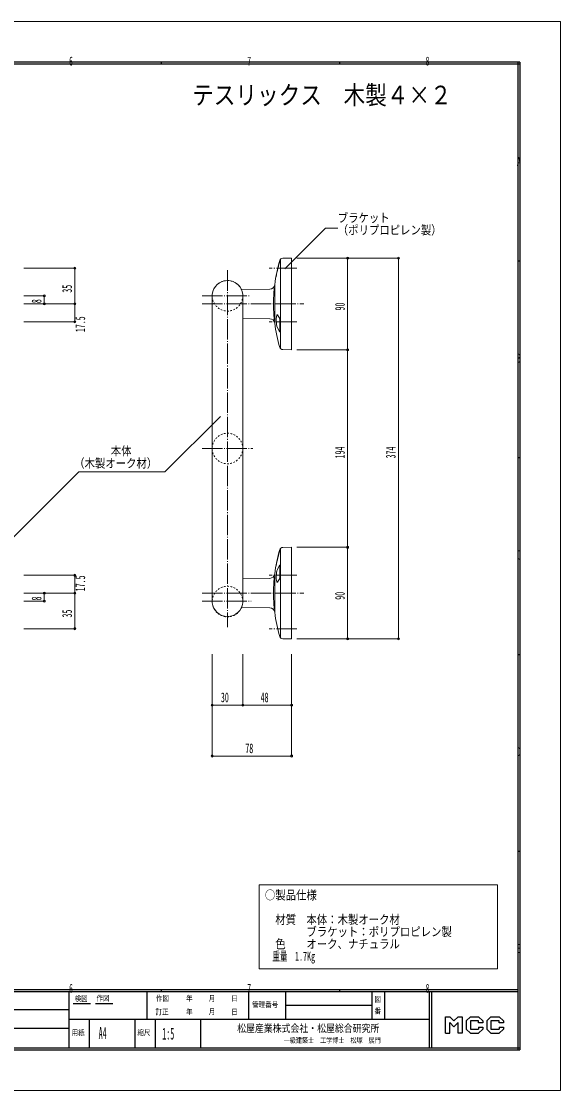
# Model space of a CAD drawing. Units: millimetres, scale not verified. Extents: x -742 to 742, y -525 to 525.
# Drawn here: x 213 to 742, y -525 to 525 of the extents above; entities that cross this region are included whole.
import ezdxf
from ezdxf.enums import TextEntityAlignment as Align

# ---------------------------------------------------------------- set-up
doc = ezdxf.new("R2010")
doc.units = ezdxf.units.MM
doc.header["$LTSCALE"] = 2
doc.linetypes.add('USER2', pattern=[1.6, 0.8, -0.8])
doc.linetypes.add('USER3', pattern=[12, 10, -0.8, 0.4, -0.8])
for name, color, linetype, lineweight in [('0-1_1', 4, 'Continuous', 18), ('0-3_5', 3, 'Continuous', 18), ('0-4_50', 2, 'Continuous', 18), ('0-6_100', 3, 'USER3', 18)]:
    doc.layers.add(name, color=color, linetype=linetype, lineweight=lineweight)
doc.layers.add('0-7_150', color=7, linetype='Continuous')
doc.styles.add('ＭＳ ゴシック', font='')
doc.styles.get('ＭＳ ゴシック').set_extended_font_data('MS Gothic')

msp = doc.modelspace()

# ---------------------------------------------------------------- linework, layer by layer
at = {"layer": '0-1_1'}
for p, q in [((478.273, 292.556), (469.454, 292.402)), ((400.273, 256.956), (400.273, -45.844)), ((456.742, 262.053), (429.062, 261.569)), ((430.273, -45.844), (430.273, 256.956)), ((456.742, 233.059), (430.273, 233.521)), ((478.273, 8.556), (469.454, 8.402)), ((478.273, 8.556), (478.273, -81.444)), ((456.742, -21.947), (430.273, -22.409)), ((456.742, -50.941), (429.062, -50.458)), ((478.273, -81.444), (469.454, -81.29))]:
    msp.add_line(p, q, dxfattribs=at)
at = {"layer": '0-1_1', "color": 2}
for p, q in [((583.273, 292.556), (483.273, 292.556)), ((533.273, 202.556), (533.273, 292.556)), ((583.273, 292.556), (583.273, -81.444)), ((533.273, 202.556), (483.273, 202.556)), ((533.273, 8.556), (533.273, 202.556)), ((533.273, 8.556), (483.273, 8.556)), ((533.273, -81.444), (533.273, 8.556)), ((583.273, -81.444), (483.273, -81.444))]:
    msp.add_line(p, q, dxfattribs=at)
at = {"layer": '0-1_1'}
msp.add_lwpolyline([(478.273, 292.556), (478.273, 202.556), (469.454, 202.71)], dxfattribs=at)
at = {"layer": '0-1_1', "color": 2}
for centre in [(533.273, 292.556), (583.273, 292.556), (533.273, 202.556), (533.273, 8.556), (533.273, -81.444), (583.273, -81.444)]:
    msp.add_circle(centre, 1, dxfattribs=at)
at = {"layer": '0-1_1', "color": 5, "linetype": 'USER2'}
for centre in [(415.273, 255.483), (415.273, 105.556), (415.273, 105.556), (415.273, -44.752)]:
    msp.add_circle(centre, 15, dxfattribs=at)
at = {"layer": '0-1_1'}
for centre, radius, start, end in [((610.424, 247.556), 150, 163.46086, 172.77409), ((469.506, 289.402), 3, 91, 163.46086), ((415.273, 255.484), 15.072, 5.6049, 174.3951), ((456.655, 267.052), 5, 271, 352.7741), ((456.655, 228.06), 5, 7.2259, 89), ((610.424, 247.556), 150, 187.22591, 196.53914), ((469.506, 205.709), 3, 196.53914, 269), ((610.424, -36.444), 150, 163.46086, 172.77409), ((469.506, 5.402), 3, 91, 163.46086), ((456.655, -16.948), 5, 271, 352.7741), ((415.273, -44.372), 15.072, 185.60487, 354.39513), ((456.655, -55.94), 5, 7.2259, 89), ((610.424, -36.444), 150, 187.22591, 196.53914), ((469.506, -78.291), 3, 196.53914, 269)]:
    msp.add_arc(centre, radius, start, end, dxfattribs=at)
at = {"layer": '0-3_5', "color": 1}
for p, q in [((466.822, 290.199), (466.63, 290.256)), ((463.025, 274.27), (462.828, 274.306)), ((466.822, 6.199), (466.63, 6.256)), ((463.025, -9.73), (462.828, -9.694))]:
    msp.add_line(p, q, dxfattribs=at)
at = {"layer": '0-3_5'}
for p, q in [((467.273, 247.556), (467.273, 291.405)), ((461.615, 266.423), (461.615, 247.556)), ((461.615, 228.688), (461.615, 247.556)), ((467.273, 247.556), (467.273, 203.706)), ((466.63, 233.176), (464.766, 236.22)), ((466.63, 219.926), (466.63, 233.176)), ((466.63, 219.926), (464.325, 223.956)), ((467.273, -36.444), (467.273, 7.405)), ((466.63, -8.814), (464.325, -12.844)), ((466.63, -8.814), (466.63, -22.065)), ((461.615, -17.577), (461.615, -36.444)), ((466.63, -22.065), (464.766, -25.109)), ((461.615, -55.312), (461.615, -36.444)), ((467.273, -36.444), (467.273, -80.294))]:
    msp.add_line(p, q, dxfattribs=at)
at = {"layer": '0-3_5', "color": 4}
for centre in [(610.424, 247.556), (610.424, -36.444)]:
    msp.add_arc(centre, 149.8, 163.46086, 169.7273, dxfattribs=at)
at = {"layer": '0-3_5'}
for centre, radius, start, end in [((610.424, 247.556), 150, 173.96775, 180), ((610.424, 247.556), 150, 180, 186.03225), ((483.521, 231.206), 20.423, 165.1692, 200.03447), ((464.231, 236.314), 0.468, 21.11526, 165.1692), ((445.615, 229.126), 20.423, 20.32756, 21.11526), ((610.424, -36.444), 150, 173.96775, 180), ((483.521, -20.095), 20.423, 159.96553, 194.8308), ((464.231, -25.203), 0.468, 194.8308, 338.88474), ((445.615, -18.014), 20.423, 338.88474, 339.67244), ((610.424, -36.444), 150, 180, 186.03225)]:
    msp.add_arc(centre, radius, start, end, dxfattribs=at)
at = {"layer": '0-4_50'}
for p, q in [((265.273, 282.556), (215.273, 282.556)), ((235.273, 255.556), (215.273, 255.556)), ((235.273, 247.556), (235.273, 255.556)), ((265.273, 247.556), (215.273, 247.556)), ((235.273, 247.556), (215.273, 247.556)), ((265.273, 230.056), (215.273, 230.056)), ((265.273, -18.944), (215.273, -18.944)), ((265.273, -36.444), (265.273, -18.944)), ((265.273, -36.444), (215.273, -36.444)), ((235.273, -36.444), (215.273, -36.444)), ((235.273, -44.444), (235.273, -36.444)), ((265.273, -71.406), (265.273, -36.444)), ((235.273, -44.444), (215.273, -44.444)), ((265.273, -71.406), (215.273, -71.406)), ((400.273, -196.444), (400.273, -96.444)), ((430.273, -146.444), (430.273, -96.444)), ((478.273, -196.444), (478.273, -96.444)), ((400.273, -146.444), (430.273, -146.444)), ((430.273, -146.444), (478.273, -146.444)), ((478.273, -196.444), (400.273, -196.444))]:
    msp.add_line(p, q, dxfattribs=at)
msp.add_lwpolyline([(265.273, 230.056), (265.273, 247.556), (265.273, 282.556)], dxfattribs=at)
at = {"layer": '0-4_50', "color": 5}
msp.add_lwpolyline([(446.207, -322.92), (680.5, -322.92), (680.5, -405.564), (446.207, -405.564)], close=True, dxfattribs=at)
at = {"layer": '0-4_50'}
for centre in [(265.273, 282.556), (235.273, 255.556), (235.273, 247.556), (265.273, 247.556), (265.273, 230.056), (265.273, -18.944), (235.273, -36.444), (265.273, -36.444), (235.273, -44.444), (265.273, -71.406), (400.273, -146.444), (430.273, -146.444), (478.273, -146.444), (400.273, -196.444), (478.273, -196.444)]:
    msp.add_circle(centre, 1, dxfattribs=at)
at = {"layer": '0-6_100', "linetype": 'Continuous'}
for p, q in [((-742.5, 525), (742.5, 525)), ((742.5, 525), (742.5, -525)), ((471.544, 282.068), (511.544, 322.068)), ((511.544, 322.068), (523.585, 322.068)), ((353.629, 82.499), (408.228, 137.097)), ((269.278, 82.499), (194.003, 7.224)), ((353.629, 82.499), (269.278, 82.499)), ((742.5, -525), (-742.5, -525))]:
    msp.add_line(p, q, dxfattribs=at)
at = {"layer": '0-6_100'}
for p, q in [((415.273, 280.556), (415.273, -69.752)), ((483.273, 282.556), (456.239, 282.556)), ((390.273, 255.556), (437.478, 255.556)), ((390.273, 247.556), (490.273, 247.556)), ((483.273, 230.056), (456.239, 230.056)), ((390.273, 105.556), (440.273, 105.556)), ((483.273, -18.944), (456.239, -18.944)), ((390.273, -36.444), (490.273, -36.444)), ((390.273, -44.444), (438.528, -44.444)), ((483.273, -71.406), (456.239, -71.406))]:
    msp.add_line(p, q, dxfattribs=at)
at = {"layer": '0-7_150'}
for p, q in [((702.5, 485), (-702.5, 485)), ((702.5, 483), (-702.5, 483)), ((350.25, 485), (350.25, 483)), ((525.375, 485), (525.375, 483)), ((700.5, 485), (700.5, -485)), ((702.5, 485), (702.5, -485)), ((700.5, 289.8), (702.5, 289.8)), ((700.5, 96.6), (702.5, 96.6)), ((700.5, -96.6), (702.5, -96.6)), ((700.5, -289.8), (702.5, -289.8)), ((-700.5, -425.564), (700.5, -425.564)), ((-700.5, -427.564), (700.5, -427.564)), ((259.384, -427.564), (259.384, -483)), ((336.049, -427.564), (336.049, -454.979)), ((350.25, -425.564), (350.25, -427.564)), ((436.035, -427.564), (436.035, -454.979)), ((472.258, -427.564), (472.258, -454.979)), ((525.375, -425.564), (525.375, -427.564)), ((556.986, -427.564), (556.986, -454.979)), ((569.516, -427.564), (569.516, -454.979)), ((613.306, -427.564), (613.306, -483)), ((615.663, -427.564), (615.663, -483)), ((263.602, -439.597), (280.721, -439.597)), ((285.435, -439.597), (302.554, -439.597)), ((259.384, -445.799), (13.512, -445.799)), ((472.258, -441.209), (556.986, -441.209)), ((259.384, -454.979), (613.306, -454.979)), ((279.356, -454.979), (279.356, -483)), ((324.139, -454.979), (324.139, -483)), ((344.112, -454.979), (344.112, -483)), ((388.771, -454.979), (388.771, -483)), ((633.606, -458.154), (637.656, -462.204)), ((637.656, -462.204), (641.705, -458.154)), ((641.705, -468.625), (641.705, -458.154)), ((666.002, -456.477), (666.002, -458.501)), ((670.051, -456.477), (674.101, -452.427)), ((670.051, -456.477), (670.051, -464.576)), ((674.101, -452.427), (682.2, -452.427)), ((674.101, -456.477), (674.101, -464.576)), ((682.2, -456.477), (674.101, -456.477)), ((682.2, -452.427), (686.249, -456.477)), ((686.249, -456.477), (686.249, -458.501)), ((259.384, -464.159), (13.512, -464.159)), ((661.953, -462.551), (666.002, -462.551)), ((661.953, -462.551), (661.953, -464.576)), ((666.002, -462.551), (666.002, -464.576)), ((670.051, -464.576), (674.101, -468.625)), ((674.101, -464.576), (682.2, -464.576)), ((674.101, -468.625), (682.2, -468.625)), ((682.2, -462.551), (686.249, -462.551)), ((682.2, -462.551), (682.2, -464.576)), ((682.2, -468.625), (686.249, -464.576)), ((686.249, -462.551), (686.249, -464.576)), ((-702.5, -483), (702.5, -483)), ((-702.5, -485), (702.5, -485))]:
    msp.add_line(p, q, dxfattribs=at)
for points in [[(629.557, -468.625), (629.557, -452.427), (633.606, -452.427), (637.656, -456.477), (641.705, -452.427), (645.755, -452.427), (645.755, -468.625), (641.705, -468.625)], [(629.557, -468.625), (633.606, -468.625), (633.606, -458.154)], [(649.804, -456.477), (653.854, -452.427), (661.953, -452.427), (666.002, -456.477)], [(649.804, -456.477), (649.804, -464.576), (653.854, -468.625), (661.953, -468.625), (666.002, -464.576)], [(661.953, -456.477), (653.854, -456.477), (653.854, -464.576), (661.953, -464.576)], [(666.002, -458.501), (661.953, -458.501), (661.953, -456.477)], [(686.249, -458.501), (682.2, -458.501), (682.2, -456.477)]]:
    msp.add_lwpolyline(points, dxfattribs=at)

# ---------------------------------------------------------------- texts
at = {"layer": '0-1_1', "color": 7, "style": 'ＭＳ ゴシック', "width": 0.5}
for s, p in [('90', (533.273, 241.056)), ('194', (533.273, 95.806)), ('374', (583.273, 95.806)), ('90', (533.273, -42.944))]:
    msp.add_text(s, height=9.531, rotation=90, dxfattribs=at).set_placement(p, align=Align.BOTTOM_LEFT)
at = {"layer": '0-4_50', "color": 7, "style": 'ＭＳ ゴシック', "width": 0.5}
for s, p in [('35', (265.273, 258.556)), ('8', (235.273, 248.306)), ('17.5', (278.273, 219.806)), ('17.5', (278.273, -34.694)), ('8', (235.273, -43.694)), ('35', (265.273, -60.425))]:
    msp.add_text(s, height=9.531, rotation=90, dxfattribs=at).set_placement(p, align=Align.BOTTOM_LEFT)
for s, p in [('30', (408.773, -146.444)), ('48', (447.773, -146.444)), ('78', (432.773, -196.444))]:
    msp.add_text(s, height=9.531, dxfattribs=at).set_placement(p, align=Align.BOTTOM_LEFT)
at = {"layer": '0-6_100', "color": 7, "style": 'ＭＳ ゴシック'}
for s, height, width, p in [('テスリックス\u3000木製４×２', 18.33, 0.85, (380.5, 438)), ('ブラケット', 8.798, 0.85, (523.585, 325.086)), ('（ポリプロピレン製）', 8.798, 0.85, (523.585, 313.086)), ('本体', 8.798, 0.85, (300.619, 96.109)), ('（木製オーク材）', 8.798, 0.85, (264.619, 84.109)), ('○製品仕様', 8.798, 0.85, (451.992, -339.994)), ('\u3000材質\u3000本体：木製オーク材', 8.798, 0.85, (451.992, -363.994)), ('\u3000\u3000\u3000\u3000ブラケット：ポリプロピレン製', 8.798, 0.85, (451.992, -375.994)), ('\u3000色\u3000\u3000オーク、ナチュラル', 8.798, 0.85, (451.992, -387.994)), ('\u3000重量\u30001.7Kg', 8.798, 0.6, (451.992, -399.994))]:
    msp.add_text(s, height=height, dxfattribs=dict(at, width=width)).set_placement(p, align=Align.BOTTOM_LEFT)
at = {"layer": '0-7_150', "style": 'ＭＳ ゴシック'}
for s, height, width, p in [('6', 8.798, 0.5, (259.688, 479)), ('7', 8.798, 0.5, (434.812, 479)), ('8', 8.798, 0.5, (609.938, 479)), ('A', 8.798, 0.5, (699.5, 380.4)), ('B', 8.798, 0.5, (699.5, 187.2)), ('C', 8.798, 0.5, (699.5, -6)), ('D', 8.798, 0.5, (699.5, -199.2)), ('E', 8.798, 0.5, (699.5, -392.4)), ('6', 8.798, 0.5, (259.688, -431.564)), ('7', 8.798, 0.5, (434.812, -431.564)), ('8', 8.798, 0.5, (609.938, -431.564)), ('検図', 5.366, 0.85, (265.09, -438.914)), ('作図', 5.366, 0.85, (286.552, -438.542)), ('作図', 5.366, 0.85, (344.98, -438.604)), ('年', 5.366, 0.85, (374.629, -438.728)), ('月', 5.366, 0.85, (396.834, -438.728)), ('日', 5.366, 0.85, (419.04, -438.728)), ('管理番号', 5.366, 0.85, (439.508, -444.869)), ('図', 5.366, 0.85, (559.653, -439.535)), ('訂正', 5.366, 0.85, (344.608, -452.002)), ('年', 5.366, 0.85, (374.629, -451.878)), ('月', 5.366, 0.85, (396.834, -451.878)), ('日', 5.366, 0.85, (419.04, -452.002)), ('番', 5.366, 0.85, (559.653, -451.072)), ('松屋産業株式会社・松屋総合研究所', 7.331, 0.85, (424.789, -469.684)), ('用紙', 5.366, 0.85, (262.113, -472.285)), ('A4', 11.55, 0.5, (288.66, -477.681)), ('縮尺', 5.366, 0.85, (326.745, -472.285)), ('1:5', 11.55, 0.5, (351.183, -478.301)), ('一級建築士\u3000工学博士\u3000松塚\u3000展門', 5.002, 0.85, (470.545, -479.659))]:
    msp.add_text(s, height=height, dxfattribs=dict(at, width=width)).set_placement(p, align=Align.BOTTOM_LEFT)

doc.saveas('drawing.dxf')
